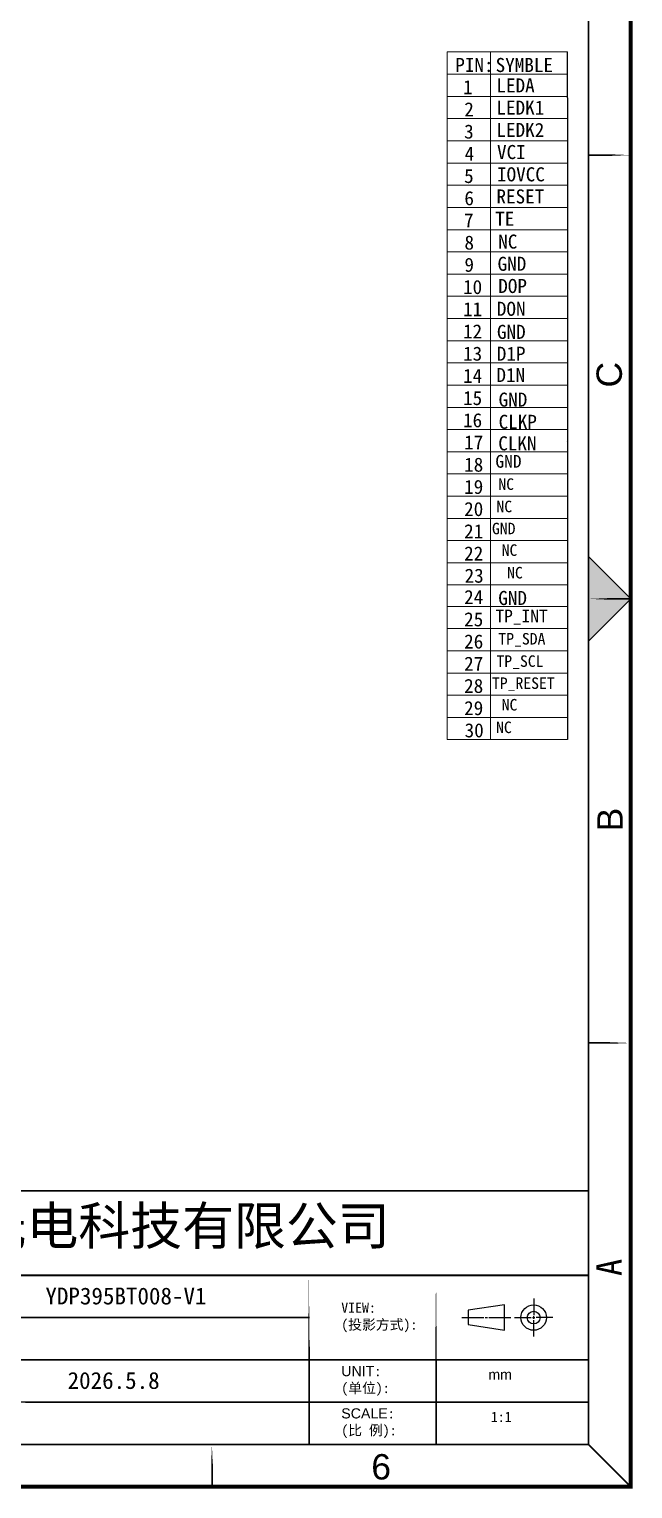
# Model space of a CAD drawing. Header units: millimetres. Extents: x 901 to 2027, y 451 to 1010.
# Drawn here: x 1885.7 to 2027.1, y 451.2 to 793 of the extents above; entities that cross this region are included whole.
import ezdxf

# ---------------------------------------------------------------- set-up
doc = ezdxf.new("R2010")
doc.units = ezdxf.units.MM
for name, color, linetype in [('', 7, 'Continuous'), ('dim', 3, 'Continuous'), ('鑫视界图框', 3, 'Continuous')]:
    doc.layers.add(name, color=color, linetype=linetype)
doc.styles.add('Arial', font='arial.ttf', dxfattribs={"height": 3})
doc.styles.add('宋体', font='')
doc.styles.add('黑体', font='simhei.ttf')
doc.styles.get('宋体').set_extended_font_data('宋体')

msp = doc.modelspace()

# ---------------------------------------------------------------- hatches: boundary and pattern name
msp.add_hatch(color=3).paths.add_polyline_path([(2016.6603, 669.4885), (2026.5603, 659.5885), (2016.6603, 649.6885)])

# ---------------------------------------------------------------- linework, layer by layer
at = {"layer": '', "color": 0}
msp.add_line((2011.7954, 776.9585), (2011.7954, 626.6418), dxfattribs=at)
at = {"color": 0, "linetype": 'ByBlock', "lineweight": 0}
for p, q in [((1983.5999, 787.7086), (1983.5999, 626.6418)), ((1983.5999, 787.7086), (2011.7954, 787.7086)), ((1993.7646, 787.7086), (1993.7646, 626.6418)), ((1983.5999, 782.4648), (2011.7954, 782.4648)), ((1983.5999, 777.2644), (2011.7954, 777.2644)), ((1983.5999, 772.064), (2011.7954, 772.064)), ((1983.5999, 766.8636), (2011.7954, 766.8636)), ((1983.5999, 761.6632), (2011.7954, 761.6632)), ((1983.5999, 756.4629), (2011.7954, 756.4629)), ((1983.5999, 751.2625), (2011.7954, 751.2625)), ((1983.5999, 746.0621), (2011.7954, 746.0621)), ((1983.5999, 740.8617), (2011.7954, 740.8617)), ((1983.5999, 735.6613), (2011.7954, 735.6613)), ((1983.5999, 730.4609), (2011.7954, 730.4609)), ((1983.5999, 725.2606), (2011.7954, 725.2606)), ((1983.5999, 720.0602), (2011.7954, 720.0602)), ((1983.5999, 714.8598), (2011.7954, 714.8598)), ((1983.5999, 709.6594), (2011.7954, 709.6594)), ((1983.5999, 704.459), (2011.7954, 704.459)), ((1983.5999, 699.2586), (2011.7954, 699.2586)), ((1983.5999, 694.0582), (2011.7954, 694.0582)), ((1983.5999, 688.8579), (2011.7954, 688.8579)), ((1983.5999, 683.6575), (2011.7954, 683.6575)), ((1983.5999, 678.4571), (2011.7954, 678.4571)), ((1983.5999, 673.2567), (2011.7954, 673.2567)), ((1983.5999, 668.0563), (2011.7954, 668.0563)), ((1983.5999, 662.8559), (2011.7954, 662.8559)), ((1983.5999, 657.8441), (2011.7954, 657.8441)), ((1983.5999, 652.6437), (2011.7954, 652.6437)), ((1983.5999, 647.4433), (2011.7954, 647.4433)), ((1983.5999, 642.2429), (2011.7954, 642.2429)), ((1983.5999, 637.0426), (2011.7954, 637.0426)), ((1983.5999, 631.8422), (2011.7954, 631.8422)), ((1983.5999, 626.6418), (2011.7954, 626.6418))]:
    msp.add_line(p, q, dxfattribs=at)
at = {"color": 3}
msp.add_lwpolyline([(2016.6603, 669.4885), (2026.5603, 659.5885), (2016.6603, 649.6885)], close=True, dxfattribs=at)
at = {"layer": 'dim', "color": 0}
for p, q in [((2011.7954, 776.9585), (2011.7954, 787.7086)), ((2011.5533, 696.5611), (2011.5533, 696.5611))]:
    msp.add_line(p, q, dxfattribs=at)
at = {"layer": '鑫视界图框', "color": 3}
for p, q in [((2003.8492, 495.7435), (2003.8492, 491.8825)), ((1987.0393, 491.3327), (1992.1625, 491.3327)), ((1992.4595, 491.3327), (1993.0535, 491.3327)), ((1993.3505, 491.3327), (1998.4738, 491.3327)), ((1999.3942, 491.2885), (2003.2552, 491.2885)), ((2003.5522, 491.2885), (2004.1462, 491.2885)), ((2003.8492, 490.9915), (2003.8492, 491.5855)), ((2003.8492, 486.8335), (2003.8492, 490.6945)), ((2008.3042, 491.2885), (2004.4432, 491.2885))]:
    msp.add_line(p, q, dxfattribs=at)
for points, const_width in [([(2026.5603, 451.6885), (1438.5003, 451.6885), (1438.5003, 867.4885), (2026.5603, 867.4885)], 0.99), ([(2016.6603, 461.5885), (1448.4003, 461.5885), (1448.4003, 857.5885), (2016.6603, 857.5885)], 0.396), ([(2026.5603, 763.5389), (2016.7593, 763.5389), (2016.7593, 763.5389), (2026.5603, 763.5389)], 0.396), ([(2016.7593, 659.5885), (2026.5603, 659.5885), (2026.5603, 659.5885), (2016.7593, 659.5885)], 0.396), ([(2026.5603, 555.6386), (2016.7593, 555.6386), (2016.7593, 555.6386), (2026.5603, 555.6386)], 0.396), ([(1759.2603, 520.9885), (2016.6603, 520.9885), (2016.6603, 461.5885), (1759.2603, 461.5885)], 0.396), ([(1759.2603, 501.1885), (2016.6603, 501.1885), (2016.6603, 501.1885), (1759.2603, 501.1885)], 0.396), ([(1951.3203, 501.1885), (1951.3203, 501.1885), (1951.3216, 461.5885), (1951.3216, 461.5885)], 0.396), ([(1981.0203, 501.1885), (1981.0203, 501.1885), (1981.0216, 461.5885), (1981.0216, 461.5885)], 0.396), ([(1759.2603, 491.2885), (1951.3206, 491.2885), (1951.3206, 491.2885), (1759.2603, 491.2885)], 0.396), ([(1759.2603, 481.3885), (2016.6603, 481.3885), (2016.6603, 481.3885), (1759.2603, 481.3885)], 0.396), ([(1759.2603, 471.4885), (2016.6603, 471.4885), (2016.6603, 471.4885), (1759.2603, 471.4885)], 0.396), ([(1928.5985, 461.5781), (1928.5985, 461.5781), (1928.5985, 451.7771), (1928.5985, 451.7771)], 0.396)]:
    msp.add_lwpolyline(points, close=True, dxfattribs=dict(at, const_width=const_width))
msp.add_lwpolyline([(1988.5243, 493.0256), (1988.5243, 489.6398), (1996.9888, 488.3627), (1996.9888, 494.3027)], close=True, dxfattribs=at)
at = {"layer": '鑫视界图框', "color": 3, "const_width": 0.396}
msp.add_lwpolyline([(2016.6603, 461.5885), (2026.5603, 451.6885)], dxfattribs=at)
at = {"layer": '鑫视界图框', "color": 3}
for radius in [2.97, 1.485]:
    msp.add_circle((2003.8492, 491.2885), radius, dxfattribs=at)

# ---------------------------------------------------------------- texts
at = {"color": 0, "style": '宋体', "width": 1}
for s, height, p in [('PIN:', 3.29199, (1985.4944, 782.9978)), ('1', 3.292, (1987.3107, 777.7974)), ('LEDK1', 3.29199, (1995.1314, 773.0002)), ('2', 3.292, (1987.605, 772.597)), ('3', 3.292, (1987.5682, 767.3966)), ('LEDK2', 3.29199, (1995.1314, 767.7809)), ('VCI', 3.29199, (1995.2609, 762.6)), ('4', 3.292, (1987.6785, 762.1962)), ('5', 3.292, (1987.5682, 756.9958)), ('IOVCC', 3.29199, (1995.2671, 757.3801)), ('RESET', 3.29199, (1995.1314, 752.1992)), ('6', 3.292, (1987.6233, 751.7954)), ('7', 3.292, (1987.5498, 746.5951)), ('TE', 3.29199, (1994.8371, 746.9793)), ('8', 3.292, (1987.6417, 741.3947)), ('NC', 3.29199, (1995.5534, 741.6326)), ('9', 3.292, (1987.6417, 736.1943)), ('GND', 3.29199, (1995.4015, 736.4322)), ('10', 3.29199, (1987.3107, 730.9939)), ('DOP', 3.29199, (1995.5581, 731.2318)), ('11', 3.29199, (1987.3107, 725.7935)), ('DON', 3.29199, (1995.2318, 725.8906)), ('12', 3.29199, (1987.3107, 720.5931)), ('GND', 3.29199, (1995.2529, 720.4898)), ('13', 3.29199, (1987.3107, 715.3928)), ('D1P', 3.29199, (1995.212, 715.3674)), ('14', 3.29199, (1987.3107, 710.1924)), ('D1N', 3.29199, (1995.1286, 710.3773)), ('15', 3.29199, (1987.3107, 704.992)), ('GND', 3.29199, (1995.6412, 704.6208)), ('16', 3.29199, (1987.3107, 699.7916)), ('CLKP', 3.29199, (1995.6412, 699.4205)), ('17', 3.29199, (1987.5682, 694.5912)), ('CLKN', 3.29199, (1995.5601, 694.3799)), ('18', 3.29199, (1987.5682, 689.3908)), ('GND', 2.99678, (1994.8917, 690.3165)), ('19', 3.29199, (1987.5682, 684.1904)), ('NC', 2.6971, (1995.5883, 685.1298)), ('20', 3.29199, (1987.5682, 678.9901)), ('NC', 2.6971, (1995.1348, 679.8943)), ('21', 3.29199, (1987.5682, 673.7897)), ('GND', 2.6971, (1994.0862, 674.7316)), ('22', 3.29199, (1987.5682, 668.5893)), ('NC', 2.6971, (1996.3572, 669.6816)), ('23', 3.29199, (1987.6785, 663.3889)), ('NC', 2.6971, (1997.6327, 664.3898)), ('24', 3.29199, (1987.5682, 658.3771)), ('GND', 3.29199, (1995.5601, 658.1658)), ('25', 3.29199, (1987.5682, 653.1767)), ('TP_INT', 2.99678, (1994.8917, 654.1024)), ('26', 3.29199, (1987.5682, 647.9763)), ('TP_SDA', 2.6971, (1995.5883, 648.9156)), ('TP_SCL', 2.6971, (1995.1348, 643.6802)), ('27', 3.29199, (1987.5682, 642.7759)), ('28', 3.29199, (1987.5682, 637.5755)), ('TP_RESET', 2.6971, (1994.0862, 638.5175)), ('NC', 2.6971, (1996.3572, 633.4674)), ('29', 3.29199, (1987.5682, 632.3751)), ('30', 3.29199, (1987.6785, 627.1748)), ('NC', 2.6971, (1995.0407, 628.1756))]:
    msp.add_text(s, height=height, dxfattribs=at).set_placement(p)
at = {"color": 0, "linetype": 'ByBlock', "lineweight": 0, "style": '宋体', "width": 1}
for s, p in [('SYMBLE', (1994.9424, 782.9849)), ('LEDA', (1995.1314, 778.2011))]:
    msp.add_text(s, height=3.29199, dxfattribs=at).set_placement(p)
at = {"insert": (1812.1639, 517.2553), "char_height": 8.91, "width": 197.301972, "attachment_point": 1, "style": 'Arial'}
msp.add_mtext('{\\fSimHei|b0|i0|c0|p0;\\C4;深圳市鱼鹰光电科技有限公司}', dxfattribs=at)
at = {"layer": '鑫视界图框', "color": 3, "char_height": 5.94, "width": 25.227114, "attachment_point": 1, "rotation": 90, "style": '黑体'}
for s, insert in [('{\\fArial|b0|i0|c0|p34;C}', (2018.5567, 709.1039)), ('{\\fArial|b0|i0|c0|p34;B}', (2018.7365, 605.1538)), ('A', (2018.534, 501.0271))]:
    msp.add_mtext(s, dxfattribs=dict(at, insert=insert))
at = {"layer": '鑫视界图框', "color": 0, "lineweight": 0, "insert": (1889.5398, 498.3315), "char_height": 3.96, "width": 42.87782, "attachment_point": 1, "style": '黑体'}
msp.add_mtext('YDP395BT008-V1', dxfattribs=at)
at = {"layer": '鑫视界图框', "color": 3, "lineweight": 0, "attachment_point": 1, "style": '黑体'}
for s, insert, char_height, width in [('{\\fSimHei|b0|i0|c0|p49;\\C256;VIEW:\\P(\\fSimHei|b0|i0|c134|p49;投影方式\\fSimHei|b0|i0|c0|p49;):}', (1958.8064, 494.8022), 2.376, 53.107825), ('{\\fArial|b0|i0|c0|p34;\\C256;UNIT\\fSimHei|b0|i0|c0|p49;:\\P(\\fSimHei|b0|i0|c134|p49;单位\\fSimHei|b0|i0|c0|p49;):}', (1958.8064, 479.9484), 2.376, 53.107825), ('{\\fArial|b0|i0|c0|p34;\\C256;mm}', (1993.2391, 479.1368), 2.376, 53.107825), ('{\\C0;2026.5.8}', (1894.7368, 478.5482), 3.96, 30.040107), ('{\\fArial|b0|i0|c0|p34;\\C256;SCALE\\fSimHei|b0|i0|c0|p49;:\\P(\\fSimHei|b0|i0|c134|p49;比 例\\fSimHei|b0|i0|c0|p49;):}', (1958.8064, 470.0484), 2.376, 53.107825), ('{\\fSimHei|b0|i0|c0|p49;\\C256;1:1}', (1993.8349, 469.2368), 2.376, 53.107825)]:
    msp.add_mtext(s, dxfattribs=dict(at, insert=insert, char_height=char_height, width=width))
at = {"layer": '鑫视界图框', "color": 3, "insert": (1965.8352, 459.3164), "char_height": 5.94, "width": 2.498211, "attachment_point": 1, "style": '黑体'}
msp.add_mtext('{\\fArial|b0|i0|c0|p34;6}', dxfattribs=at)

doc.saveas('drawing.dxf')
